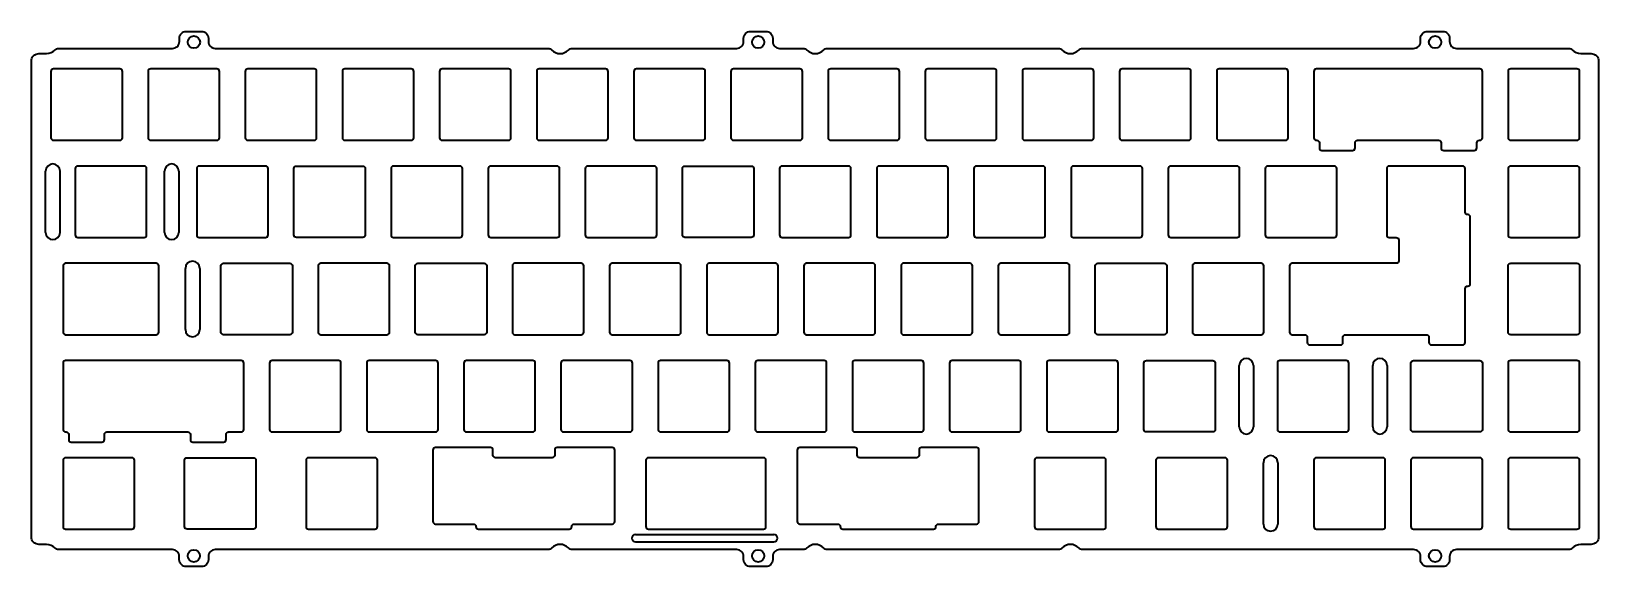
# Model space of a CAD drawing. Header units: millimetres. Extents: x 0 to 307, y 0 to 105.
import ezdxf

# ---------------------------------------------------------------- set-up
doc = ezdxf.new("R2010")
doc.units = ezdxf.units.MM
doc.layers.get('0').update_dxf_attribs({"lineweight": 35})
doc.layers.add('粗实线层', color=7, linetype='Continuous', lineweight=35)

msp = doc.modelspace()

# ---------------------------------------------------------------- linework, layer by layer
for p, q in [((2.8, 65.5), (2.8, 77.5)), ((5.61, 77.5), (5.61, 65.5)), ((26.11, 65.5), (26.11, 77.5)), ((28.93, 77.5), (28.93, 65.5)), ((30.2, 46.45), (30.2, 58.45)), ((33.02, 58.45), (33.02, 46.45)), ((236.85, 27.4), (236.85, 39.4)), ((239.67, 39.4), (239.67, 27.4)), ((263.05, 27.4), (263.05, 39.4)), ((265.86, 39.4), (265.86, 27.4)), ((241.62, 8.35), (241.62, 20.35)), ((244.43, 20.35), (244.43, 8.35)), ((118.46, 4.85), (145.59, 4.85))]:
    msp.add_line(p, q)
for points in [[(27.68, 101.55, 0.414214), (29.03, 102.9), (29.03, 103.55, -0.414214), (30.38, 104.9), (33.38, 104.9, -0.414214), (34.73, 103.55), (34.73, 102.9, 0.414214), (36.08, 101.55)], [(138.33, 101.55, 0.414214), (139.68, 102.9), (139.68, 103.55, -0.414214), (141.03, 104.9), (144.03, 104.9, -0.414214), (145.38, 103.55), (145.38, 102.9, 0.414214), (146.73, 101.55)], [(271.07, 101.55, 0.414214), (272.42, 102.9), (272.42, 103.55, -0.414214), (273.77, 104.9), (276.77, 104.9, -0.414214), (278.12, 103.55), (278.12, 102.9, 0.414214), (279.47, 101.55)], [(27.68, 3.35), (5.35, 3.35, -0.204302), (4.62, 3.66, 0.204302), (3, 4.35), (1.5, 4.35, -0.414214), (0, 5.85), (0, 99.05, -0.414214), (1.5, 100.55), (3, 100.55, 0.204302), (4.62, 101.24, -0.204302), (5.35, 101.55), (27.68, 101.55, 0.414214)], [(36.08, 101.55), (101.34, 101.55, -0.204302)], [(101.34, 101.55, -0.204302), (102.06, 101.24, 0.426401), (105.31, 101.24, -0.204302), (106.03, 101.55)], [(106.03, 101.55), (138.33, 101.55, 0.414214)], [(151.38, 101.55, -0.204302), (152.1, 101.24, 0.426401), (155.35, 101.24, -0.204302), (156.07, 101.55)], [(156.07, 101.55), (201.42, 101.55, -0.204302), (202.14, 101.24, 0.426401), (205.39, 101.24, -0.204302), (206.11, 101.55), (271.07, 101.55, 0.414214)], [(279.47, 101.55), (301.51, 101.55, -0.204302), (302.23, 101.24, 0.204302), (303.85, 100.55), (305.85, 100.55, -0.414214), (307.35, 99.05), (307.35, 5.85, -0.414214), (305.85, 4.35), (303.85, 4.35, 0.204302), (302.23, 3.66, -0.204302)], [(36.07, 3.35, 0.414214), (34.72, 2), (34.72, 1.35, -0.414214), (33.37, 0), (30.37, 0, -0.414214), (29.02, 1.35), (29.02, 2, 0.414214), (27.67, 3.35)], [(101.34, 3.35), (36.07, 3.35, 0.414214)], [(106.03, 3.35, -0.204302), (105.31, 3.66, 0.426401), (102.06, 3.66, -0.204302), (101.34, 3.35)], [(138.33, 3.35), (106.03, 3.35, -0.204302)], [(146.73, 3.35, 0.414214), (145.38, 2), (145.38, 1.35, -0.414214), (144.03, 0), (141.03, 0, -0.414214), (139.68, 1.35), (139.68, 2, 0.414214), (138.33, 3.35)], [(151.38, 3.35), (146.73, 3.35, 0.414214)], [(156.07, 3.35, -0.204302), (155.35, 3.66, 0.426401), (152.1, 3.66, -0.204302), (151.38, 3.35)], [(271.07, 3.35), (206.11, 3.35, -0.204302), (205.39, 3.66, 0.426401), (202.14, 3.66, -0.204302), (201.42, 3.35), (156.07, 3.35)], [(279.47, 3.35, 0.414214), (278.12, 2), (278.12, 1.35, -0.414214), (276.77, 0), (273.77, 0, -0.414214), (272.42, 1.35), (272.42, 2, 0.414214), (271.07, 3.35)], [(302.23, 3.66, -0.204302), (301.51, 3.35), (279.47, 3.35, 0.414214)]]:
    msp.add_lwpolyline(points, format="xyb")
msp.add_lwpolyline([(146.73, 101.55), (151.38, 101.55)])
for points in [[(17.35, 97.55), (4.35, 97.55, 0.414214), (3.85, 97.05), (3.85, 84.05, 0.414214), (4.35, 83.55), (17.35, 83.55, 0.414214), (17.85, 84.05), (17.85, 97.05, 0.414214)], [(36.4, 97.55), (23.4, 97.55, 0.414214), (22.9, 97.05), (22.9, 84.05, 0.414214), (23.4, 83.55), (36.4, 83.55, 0.414214), (36.9, 84.05), (36.9, 97.05, 0.414214)], [(55.45, 97.55), (42.45, 97.55, 0.414214), (41.95, 97.05), (41.95, 84.05, 0.414214), (42.45, 83.55), (55.45, 83.55, 0.414214), (55.95, 84.05), (55.95, 97.05, 0.414214)], [(75, 84.05), (75, 97.05, 0.414214), (74.5, 97.55), (61.5, 97.55, 0.414214), (61, 97.05), (61, 84.05, 0.414214), (61.5, 83.55), (74.5, 83.55, 0.414214)], [(94.05, 84.05), (94.05, 97.05, 0.414214), (93.55, 97.55), (80.55, 97.55, 0.414214), (80.05, 97.05), (80.05, 84.05, 0.414214), (80.55, 83.55), (93.55, 83.55, 0.414214)], [(112.6, 97.55), (99.6, 97.55, 0.414214), (99.1, 97.05), (99.1, 84.05, 0.414214), (99.6, 83.55), (112.6, 83.55, 0.414214), (113.1, 84.05), (113.1, 97.05, 0.414214)], [(131.65, 97.55), (118.65, 97.55, 0.414214), (118.15, 97.05), (118.15, 84.05, 0.414214), (118.65, 83.55), (131.65, 83.55, 0.414214), (132.15, 84.05), (132.15, 97.05, 0.414214)], [(150.7, 97.55), (137.7, 97.55, 0.414214), (137.2, 97.05), (137.2, 84.05, 0.414214), (137.7, 83.55), (150.7, 83.55, 0.414214), (151.2, 84.05), (151.2, 97.05, 0.414214)], [(169.75, 97.55), (156.75, 97.55, 0.414214), (156.25, 97.05), (156.25, 84.05, 0.414214), (156.75, 83.55), (169.75, 83.55, 0.414214), (170.25, 84.05), (170.25, 97.05, 0.414214)], [(188.8, 97.55), (175.8, 97.55, 0.414214), (175.3, 97.05), (175.3, 84.05, 0.414214), (175.8, 83.55), (188.8, 83.55, 0.414214), (189.3, 84.05), (189.3, 97.05, 0.414214)], [(207.85, 97.55), (194.85, 97.55, 0.414214), (194.35, 97.05), (194.35, 84.05, 0.414214), (194.85, 83.55), (207.85, 83.55, 0.414214), (208.35, 84.05), (208.35, 97.05, 0.414214)], [(226.9, 97.55), (213.9, 97.55, 0.414214), (213.4, 97.05), (213.4, 84.05, 0.414214), (213.9, 83.55), (226.9, 83.55, 0.414214), (227.4, 84.05), (227.4, 97.05, 0.414214)], [(245.95, 97.55), (232.95, 97.55, 0.414214), (232.45, 97.05), (232.45, 84.05, 0.414214), (232.95, 83.55), (245.95, 83.55, 0.414214), (246.45, 84.05), (246.45, 97.05, 0.414214)], [(252.09, 83.55, -0.414214), (252.59, 83.05), (252.59, 82.05, 0.414214), (253.09, 81.55), (259.09, 81.55, 0.414214), (259.59, 82.05), (259.59, 83.05, -0.414214), (260.09, 83.55), (275.96, 83.55, -0.414214), (276.46, 83.05), (276.46, 82.05, 0.414214), (276.96, 81.55), (282.96, 81.55, 0.414214), (283.46, 82.05), (283.46, 83.05, -0.414214), (283.96, 83.55), (284.05, 83.55, 0.414214), (284.55, 84.05), (284.55, 97.05, 0.414214), (284.05, 97.55), (252, 97.55, 0.414214), (251.5, 97.05), (251.5, 84.05, 0.414214), (252, 83.55)], [(303.1, 97.55), (290.1, 97.55, 0.414214), (289.6, 97.05), (289.6, 84.05, 0.414214), (290.1, 83.55), (303.1, 83.55, 0.414214), (303.6, 84.05), (303.6, 97.05, 0.414214)], [(22.61, 65), (22.61, 78, 0.414214), (22.11, 78.5), (9.11, 78.5, 0.414214), (8.61, 78), (8.61, 65, 0.414214), (9.11, 64.5), (22.11, 64.5, 0.414214)], [(45.93, 78.5), (32.93, 78.5, 0.414214), (32.43, 78), (32.43, 65, 0.414214), (32.93, 64.5), (45.93, 64.5, 0.414214), (46.43, 65), (46.43, 78, 0.414214)], [(51.48, 78, -0.414214), (51.98, 78.5), (64.98, 78.5, -0.414214), (65.48, 78), (65.48, 65, -0.414214), (64.98, 64.5), (51.98, 64.5, -0.414214), (51.48, 65)], [(84.53, 65), (84.53, 78, 0.414214), (84.03, 78.5), (71.03, 78.5, 0.414214), (70.53, 78), (70.53, 65, 0.414214), (71.03, 64.5), (84.03, 64.5, 0.414214)], [(103.08, 78.5), (90.08, 78.5, 0.414214), (89.58, 78), (89.58, 65, 0.414214), (90.08, 64.5), (103.08, 64.5, 0.414214), (103.58, 65), (103.58, 78, 0.414214)], [(122.13, 78.5), (109.13, 78.5, 0.414214), (108.63, 78), (108.63, 65, 0.414214), (109.13, 64.5), (122.13, 64.5, 0.414214), (122.63, 65), (122.63, 78, 0.414214)], [(127.68, 78, -0.414214), (128.18, 78.5), (141.18, 78.5, -0.414214), (141.68, 78), (141.68, 65, -0.414214), (141.18, 64.5), (128.18, 64.5, -0.414214), (127.68, 65)], [(160.23, 78.5), (147.23, 78.5, 0.414214), (146.73, 78), (146.73, 65, 0.414214), (147.23, 64.5), (160.23, 64.5, 0.414214), (160.73, 65), (160.73, 78, 0.414214)], [(179.78, 65), (179.78, 78, 0.414214), (179.28, 78.5), (166.28, 78.5, 0.414214), (165.78, 78), (165.78, 65, 0.414214), (166.28, 64.5), (179.28, 64.5, 0.414214)], [(198.83, 65), (198.83, 78, 0.414214), (198.33, 78.5), (185.33, 78.5, 0.414214), (184.83, 78), (184.83, 65, 0.414214), (185.33, 64.5), (198.33, 64.5, 0.414214)], [(217.38, 78.5), (204.38, 78.5, 0.414214), (203.88, 78), (203.88, 65, 0.414214), (204.38, 64.5), (217.38, 64.5, 0.414214), (217.88, 65), (217.88, 78, 0.414214)], [(236.43, 78.5), (223.43, 78.5, 0.414214), (222.93, 78), (222.93, 65, 0.414214), (223.43, 64.5), (236.43, 64.5, 0.414214), (236.93, 65), (236.93, 78, 0.414214)], [(255.48, 78.5), (242.48, 78.5, 0.414214), (241.98, 78), (241.98, 65, 0.414214), (242.48, 64.5), (255.48, 64.5, 0.414214), (255.98, 65), (255.98, 78, 0.414214)], [(281.67, 68.98, -0.414214), (281.17, 69.48), (281.17, 78, 0.414214), (280.67, 78.5), (266.29, 78.5, 0.414214), (265.79, 78), (265.79, 65, 0.414214), (266.29, 64.5), (267.67, 64.5, -0.414214), (268.17, 64), (268.17, 59.95, -0.414214), (267.67, 59.45), (247.24, 59.45, 0.414214), (246.74, 58.95), (246.74, 45.95, 0.414214), (247.24, 45.45), (249.71, 45.45, -0.414214), (250.21, 44.95), (250.21, 43.95, 0.414214), (250.71, 43.45), (256.71, 43.45, 0.414214), (257.21, 43.95), (257.21, 44.95, -0.414214), (257.71, 45.45), (273.58, 45.45, -0.414214), (274.08, 44.95), (274.08, 43.95, 0.414214), (274.58, 43.45), (280.67, 43.45, 0.414214), (281.17, 43.95), (281.17, 54.48, -0.414214), (281.67, 54.97, 0.414214), (282.17, 55.48), (282.17, 68.48, 0.414214)], [(303.1, 78.5), (290.1, 78.5, 0.414214), (289.6, 78), (289.6, 65, 0.414214), (290.1, 64.5), (303.1, 64.5, 0.414214), (303.6, 65), (303.6, 78, 0.414214)], [(24.49, 59.45), (6.73, 59.45, 0.414214), (6.23, 58.95), (6.23, 45.95, 0.414214), (6.73, 45.45), (24.49, 45.45, 0.414214), (24.99, 45.95), (24.99, 58.95, 0.414214)], [(37.19, 58.95, -0.414214), (37.69, 59.45), (50.69, 59.45, -0.414214), (51.19, 58.95), (51.19, 45.95, -0.414214), (50.69, 45.45), (37.69, 45.45, -0.414214), (37.19, 45.95)], [(69.74, 59.45), (56.74, 59.45, 0.414214), (56.24, 58.95), (56.24, 45.95, 0.414214), (56.74, 45.45), (69.74, 45.45, 0.414214), (70.24, 45.95), (70.24, 58.95, 0.414214)], [(75.29, 58.95, -0.414214), (75.79, 59.45), (88.79, 59.45, -0.414214), (89.29, 58.95), (89.29, 45.95, -0.414214), (88.79, 45.45), (75.79, 45.45, -0.414214), (75.29, 45.95)], [(107.84, 59.45), (94.84, 59.45, 0.414214), (94.34, 58.95), (94.34, 45.95, 0.414214), (94.84, 45.45), (107.84, 45.45, 0.414214), (108.34, 45.95), (108.34, 58.95, 0.414214)], [(126.89, 59.45), (113.89, 59.45, 0.414214), (113.39, 58.95), (113.39, 45.95, 0.414214), (113.89, 45.45), (126.89, 45.45, 0.414214), (127.39, 45.95), (127.39, 58.95, 0.414214)], [(146.44, 45.95), (146.44, 58.95, 0.414214), (145.94, 59.45), (132.94, 59.45, 0.414214), (132.44, 58.95), (132.44, 45.95, 0.414214), (132.94, 45.45), (145.94, 45.45, 0.414214)], [(164.99, 59.45), (151.99, 59.45, 0.414214), (151.49, 58.95), (151.49, 45.95, 0.414214), (151.99, 45.45), (164.99, 45.45, 0.414214), (165.49, 45.95), (165.49, 58.95, 0.414214)], [(184.04, 59.45), (171.04, 59.45, 0.414214), (170.54, 58.95), (170.54, 45.95, 0.414214), (171.04, 45.45), (184.04, 45.45, 0.414214), (184.54, 45.95), (184.54, 58.95, 0.414214)], [(203.09, 59.45), (190.09, 59.45, 0.414214), (189.59, 58.95), (189.59, 45.95, 0.414214), (190.09, 45.45), (203.09, 45.45, 0.414214), (203.59, 45.95), (203.59, 58.95, 0.414214)], [(208.64, 58.95, -0.414214), (209.14, 59.45), (222.14, 59.45, -0.414214), (222.64, 58.95), (222.64, 45.95, -0.414214), (222.14, 45.45), (209.14, 45.45, -0.414214), (208.64, 45.95)], [(241.19, 59.45), (228.19, 59.45, 0.414214), (227.69, 58.95), (227.69, 45.95, 0.414214), (228.19, 45.45), (241.19, 45.45, 0.414214), (241.69, 45.95), (241.69, 58.95, 0.414214)], [(289.6, 58.95, -0.414214), (290.1, 59.45), (303.1, 59.45, -0.414214), (303.6, 58.95), (303.6, 45.95, -0.414214), (303.1, 45.45), (290.1, 45.45, -0.414214), (289.6, 45.95)], [(38.19, 25.9, -0.414214), (38.69, 26.4), (41.16, 26.4, 0.414214), (41.66, 26.9), (41.66, 39.9, 0.414214), (41.16, 40.4), (6.73, 40.4, 0.414214), (6.23, 39.9), (6.23, 26.9, 0.414214), (6.73, 26.4), (6.82, 26.4, -0.414214), (7.32, 25.9), (7.32, 24.9, 0.414214), (7.82, 24.4), (13.82, 24.4, 0.414214), (14.32, 24.9), (14.32, 25.9, -0.414214), (14.82, 26.4), (30.69, 26.4, -0.414214), (31.19, 25.9), (31.19, 24.9, 0.414214), (31.69, 24.4), (37.69, 24.4, 0.414214), (38.19, 24.9)], [(60.71, 26.9), (60.71, 39.9, 0.414214), (60.21, 40.4), (47.21, 40.4, 0.414214), (46.71, 39.9), (46.71, 26.9, 0.414214), (47.21, 26.4), (60.21, 26.4, 0.414214)], [(79.26, 40.4), (66.26, 40.4, 0.414214), (65.76, 39.9), (65.76, 26.9, 0.414214), (66.26, 26.4), (79.26, 26.4, 0.414214), (79.76, 26.9), (79.76, 39.9, 0.414214)], [(98.81, 26.9), (98.81, 39.9, 0.414214), (98.31, 40.4), (85.31, 40.4, 0.414214), (84.81, 39.9), (84.81, 26.9, 0.414214), (85.31, 26.4), (98.31, 26.4, 0.414214)], [(117.86, 26.9), (117.86, 39.9, 0.414214), (117.36, 40.4), (104.36, 40.4, 0.414214), (103.86, 39.9), (103.86, 26.9, 0.414214), (104.36, 26.4), (117.36, 26.4, 0.414214)], [(136.41, 40.4), (123.41, 40.4, 0.414214), (122.91, 39.9), (122.91, 26.9, 0.414214), (123.41, 26.4), (136.41, 26.4, 0.414214), (136.91, 26.9), (136.91, 39.9, 0.414214)], [(155.46, 40.4), (142.46, 40.4, 0.414214), (141.96, 39.9), (141.96, 26.9, 0.414214), (142.46, 26.4), (155.46, 26.4, 0.414214), (155.96, 26.9), (155.96, 39.9, 0.414214)], [(174.51, 40.4), (161.51, 40.4, 0.414214), (161.01, 39.9), (161.01, 26.9, 0.414214), (161.51, 26.4), (174.51, 26.4, 0.414214), (175.01, 26.9), (175.01, 39.9, 0.414214)], [(193.56, 40.4), (180.56, 40.4, 0.414214), (180.06, 39.9), (180.06, 26.9, 0.414214), (180.56, 26.4), (193.56, 26.4, 0.414214), (194.06, 26.9), (194.06, 39.9, 0.414214)], [(212.61, 40.4), (199.61, 40.4, 0.414214), (199.11, 39.9), (199.11, 26.9, 0.414214), (199.61, 26.4), (212.61, 26.4, 0.414214), (213.11, 26.9), (213.11, 39.9, 0.414214)], [(218.16, 39.9, -0.414214), (218.66, 40.4), (231.66, 40.4, -0.414214), (232.16, 39.9), (232.16, 26.9, -0.414214), (231.66, 26.4), (218.66, 26.4, -0.414214), (218.16, 26.9)], [(257.86, 40.4), (244.86, 40.4, 0.414214), (244.36, 39.9), (244.36, 26.9, 0.414214), (244.86, 26.4), (257.86, 26.4, 0.414214), (258.36, 26.9), (258.36, 39.9, 0.414214)], [(270.55, 39.9, -0.414214), (271.05, 40.4), (284.05, 40.4, -0.414214), (284.55, 39.9), (284.55, 26.9, -0.414214), (284.05, 26.4), (271.05, 26.4, -0.414214), (270.55, 26.9)], [(303.1, 40.4), (290.1, 40.4, 0.414214), (289.6, 39.9), (289.6, 26.9, 0.414214), (290.1, 26.4), (303.1, 26.4, 0.414214), (303.6, 26.9), (303.6, 39.9, 0.414214)], [(86.69, 8.35, -0.414214), (87.19, 7.85, 0.414214), (87.69, 7.35), (105.46, 7.35, 0.414214), (105.96, 7.85, -0.414214), (106.46, 8.35), (113.89, 8.35, 0.414214), (114.39, 8.85), (114.39, 22.85, 0.414214), (113.89, 23.35), (103.13, 23.35, 0.414214), (102.63, 22.85), (102.63, 21.85, -0.414214), (102.13, 21.35), (91.02, 21.35, -0.414214), (90.52, 21.85), (90.52, 22.85, 0.414214), (90.02, 23.35), (79.26, 23.35, 0.414214), (78.76, 22.85), (78.76, 8.85, 0.414214), (79.26, 8.35)], [(177.39, 7.85, -0.414214), (177.89, 8.35), (185.33, 8.35, 0.414214), (185.83, 8.85), (185.83, 22.85, 0.414214), (185.33, 23.35), (174.57, 23.35, 0.414214), (174.07, 22.85), (174.07, 21.85, -0.414214), (173.57, 21.35), (162.46, 21.35, -0.414214), (161.96, 21.85), (161.96, 22.85, 0.414214), (161.46, 23.35), (150.69, 23.35, 0.414214), (150.19, 22.85), (150.19, 8.85, 0.414214), (150.69, 8.35), (158.13, 8.35, -0.414214), (158.63, 7.85, 0.414214), (159.13, 7.35), (176.89, 7.35, 0.414214)], [(20.23, 7.85), (20.23, 20.85, 0.414214), (19.73, 21.35), (6.73, 21.35, 0.414214), (6.23, 20.85), (6.23, 7.85, 0.414214), (6.73, 7.35), (19.73, 7.35, 0.414214)], [(30.04, 20.85, -0.414214), (30.54, 21.35), (43.54, 21.35, -0.414214), (44.04, 20.85), (44.04, 7.85, -0.414214), (43.54, 7.35), (30.54, 7.35, -0.414214), (30.04, 7.85)], [(67.36, 21.35), (54.36, 21.35, 0.414214), (53.86, 20.85), (53.86, 7.85, 0.414214), (54.36, 7.35), (67.36, 7.35, 0.414214), (67.86, 7.85), (67.86, 20.85, 0.414214)], [(143.56, 21.35), (121.03, 21.35, 0.414214), (120.53, 20.85), (120.53, 7.85, 0.414214), (121.03, 7.35), (143.56, 7.35, 0.414214), (144.06, 7.85), (144.06, 20.85, 0.414214)], [(210.23, 21.35), (197.23, 21.35, 0.414214), (196.73, 20.85), (196.73, 7.85, 0.414214), (197.23, 7.35), (210.23, 7.35, 0.414214), (210.73, 7.85), (210.73, 20.85, 0.414214)], [(234.04, 21.35), (221.04, 21.35, 0.414214), (220.54, 20.85), (220.54, 7.85, 0.414214), (221.04, 7.35), (234.04, 7.35, 0.414214), (234.54, 7.85), (234.54, 20.85, 0.414214)], [(265.5, 7.85), (265.5, 20.85, 0.414214), (265, 21.35), (252, 21.35, 0.414214), (251.5, 20.85), (251.5, 7.85, 0.414214), (252, 7.35), (265, 7.35, 0.414214)], [(284.05, 21.35), (271.05, 21.35, 0.414214), (270.55, 20.85), (270.55, 7.85, 0.414214), (271.05, 7.35), (284.05, 7.35, 0.414214), (284.55, 7.85), (284.55, 20.85, 0.414214)], [(303.1, 21.35), (290.1, 21.35, 0.414214), (289.6, 20.85), (289.6, 7.85, 0.414214), (290.1, 7.35), (303.1, 7.35, 0.414214), (303.6, 7.85), (303.6, 20.85, 0.414214)]]:
    msp.add_lwpolyline(points, format="xyb", close=True)
for centre in [(31.88, 102.8), (142.53, 102.8), (275.27, 102.8), (31.87, 2.1), (142.53, 2.1), (275.27, 2.1)]:
    msp.add_circle(centre, 1.2)
for centre, start, end in [((4.21, 77.5), 0, 180), ((27.52, 77.5), 0, 180), ((4.21, 65.5), 180, 0), ((27.52, 65.5), 180, 360), ((31.61, 58.45), 0, 180), ((31.61, 46.45), 180, 0), ((238.26, 39.4), 0, 180), ((264.45, 39.4), 0, 180), ((238.26, 27.4), 180, 0), ((264.45, 27.4), 180, 360), ((243.02, 20.35), 0, 180), ((243.02, 8.35), 180, 360)]:
    msp.add_arc(centre, 1.41, start, end)
at = {"layer": '粗实线层'}
msp.add_line((118.46, 6.29), (145.59, 6.29), dxfattribs=at)
for centre, start, end in [((118.46, 5.57), 90, 270), ((145.59, 5.57), 270, 90)]:
    msp.add_arc(centre, 0.721, start, end, dxfattribs=at)

doc.saveas('drawing.dxf')
